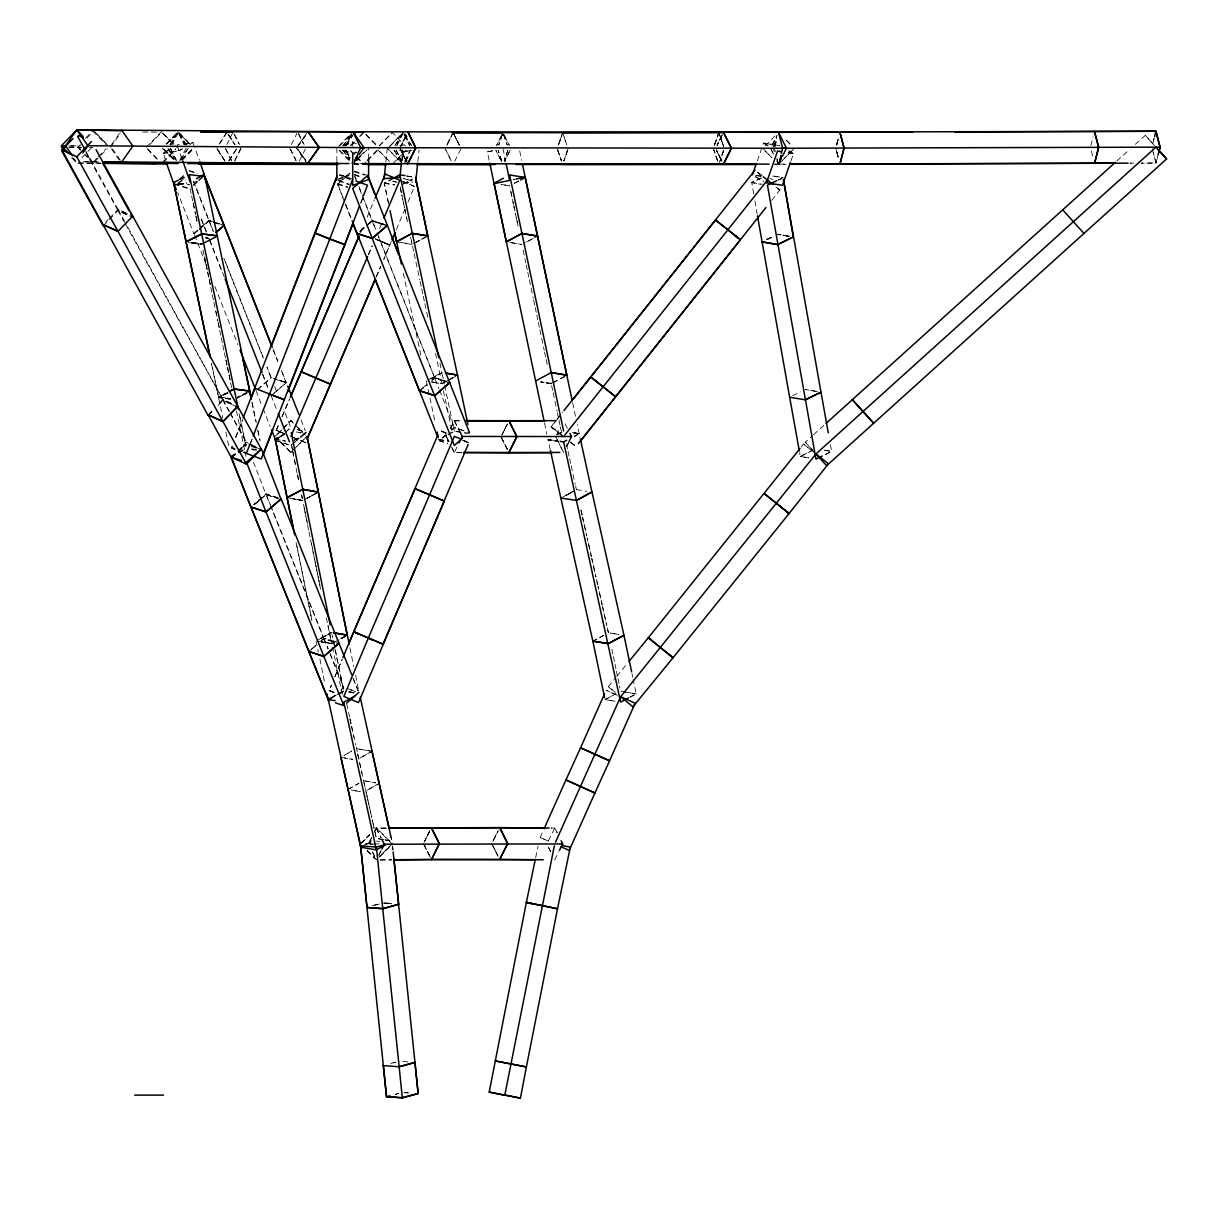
<?xml version="1.0" encoding="UTF-8"?>
<svg xmlns="http://www.w3.org/2000/svg" width="1228" height="1228" viewBox="0 0 1228 1228"><rect width="100%" height="100%" fill="white"/><g stroke="black" fill="none" stroke-linecap="round" stroke-linejoin="round"><path stroke-width="0.75" stroke-dasharray="5 3.75" d="M336.856 161.513L336.902 148.419M352.774 146.239L352.789 141.742L342.198 145.656M368.646 158.965L368.692 147.728M306.816 436.615L290.821 452.426L306.831 436.447M385.853 161.958L387.434 146.992M401.663 160.745L402.845 149.524M402.247 160.791L403.244 151.351L412.025 150.66M417.858 161.451L419.055 150.108M535.684 857.528L538.017 846.322M1090.894 145.641L1093.135 136.815M774.883 146.454L776.695 139.393M774.883 146.7L776.695 139.639M780.824 155.296L778.552 164.122L774.745 164.122L787.869 164.107M780.824 155.526L778.567 164.352L776.956 161.175M718.856 164.23L723.691 150.108M773.671 146.454L776.695 137.628M781.576 155.296L778.552 164.122L776.94 160.945M558.418 145.027L562.654 132.716L566.922 145.088L562.654 132.67L558.418 145.027L562.056 134.481M567.52 150.338L563.898 160.929L567.52 150.384M563.898 160.929L568.134 148.557M714.589 144.996L718.825 132.639L723.077 144.996M718.825 132.639L713.975 146.577L718.81 132.455L723.691 146.577L719.424 134.22M723.691 150.292L720.053 160.883L724.29 148.527M773.671 146.7L776.695 137.874M781.576 155.526L778.552 164.352L776.725 159.057M757.369 160.899L763.524 143.001L779.519 145.395M791.078 160.761L793.534 153.454L788.867 150.768M360.786 202.651L363.473 195.682M360.786 203.418L363.473 196.434M234.916 448.757L231.647 447.422L233.013 443.937M235.73 436.968L242.515 419.562M234.901 449.494L231.631 448.159L232.998 444.674M235.715 437.721L242.499 420.298M249.929 444.29L251.97 439.056M250.42 443.722L252.461 438.503M329.181 690.351L335.704 693.053L329.181 690.351L331.345 685.178M334.952 676.582L342.151 659.375M329.073 690.596L335.582 693.329L329.073 690.596L331.238 685.439M334.845 676.843L342.059 659.636M360.525 232.783L363.442 225.752M367.065 217.279L374.34 199.918M379.529 228.654L382.445 221.577M391.272 241.548L389.813 245.139L376.796 239.66L389.783 245.201L383.765 259.292L389.798 245.047L376.796 239.506L389.813 245.001L375.185 238.8L389.798 245.047M396.352 229.636L405.071 208.821M407.988 202.083L414.527 186.426L399.883 180.24M276.315 430.23L284.435 433.668L276.315 430.23L279.247 423.338M282.179 416.461L289.501 399.269M368.415 254.687L372.176 245.861M376.275 276.76L380.772 266.2M276.208 430.291L284.343 433.745L276.208 430.291L279.14 423.43M282.072 416.553L289.409 399.361M368.385 254.856L372.191 245.968M376.259 276.899L380.757 266.338M548.287 841.073L540.228 837.465L543.344 830.496M371.562 837.864L368.415 844.219L376.014 844.158M374.693 831.51L376.259 828.332L387.649 828.225M371.547 837.588L368.415 843.943L372.207 843.912M374.693 831.233L376.351 827.703L392.254 843.728L379.007 856.96M378.823 855.348L381.171 850.574M378.807 855.072L381.156 850.298M556.468 434.942L560.413 427.006M566.783 446.071L569.163 441.297M566.814 446.332L569.193 441.558M772.166 145.288L776.925 135.755M781.729 157.998L778.552 164.352L777.186 158.826M493.349 840.428L498.092 830.88L492.535 841.947L498.169 830.819M171.767 144.505L177.339 133.376M171.782 145.058L178.152 132.332L190.048 144.29M179.718 160.392L186.073 148.235M226.827 144.505L233.182 131.795L239.537 144.505M234.763 160.392L241.133 147.682M234.763 161.022L241.133 148.312M291.389 144.505L296.946 133.376M299.31 161.114L305.68 148.388M351.208 134.957L345.636 146.086L351.239 134.957M396.89 145.303L402.462 134.174M396.89 145.441L403.244 132.716L411.395 145.441M404.81 161.19L410.398 150.077M404.826 161.328L410.398 150.2M453.132 132.67L459.472 145.38L453.117 132.731L446.746 145.457L451.536 135.847M446.746 145.457L452.303 134.328M454.682 161.282L461.053 148.557M721.895 135.54L717.121 145.073L723.476 132.363M772.166 145.042L776.94 135.51M781.714 157.767L778.537 164.122L776.725 158.826M346.434 145.288L351.223 135.755M354.355 160.392L356.749 155.618M450.338 428.511L454.329 420.559L461.866 420.575M450.4 428.848L454.391 420.897L461.928 420.912M461.866 452.702L454.329 452.687L457.445 445.979M502.62 433.745L507.41 424.213M548.394 840.766L554.826 828.056L551.019 828.025L554.81 828.056L557.174 832.814L554.81 828.056M554.657 859.83L558.663 851.894M169.986 145.058L177.124 133.929M181.176 159.364L188.329 148.235M219.766 143.584L226.919 132.455L235.055 144.704L226.934 131.995L218.753 144.704M228.93 161.068L237.096 148.342M346.327 145.395L352.451 135.847M359.558 156.509L354.462 164.46L367.602 164.475M395.094 145.441L402.231 134.312M405.271 161.328L409.354 154.974M169.986 144.505L177.154 133.376M180.132 160.392L187.301 149.263M228.915 160.592L237.096 147.882M346.327 145.165L353.48 134.036M359.558 156.294L354.447 164.23L367.571 164.276M395.094 145.303L402.247 134.174M405.255 161.19L409.354 154.835M110.413 147.421L120.682 132.962M296.639 147.421L305.864 134.42M297.652 146.869L307.906 132.424M342.566 146.224L351.807 133.223M343.594 145.579L352.82 132.578M354.8 160.684L357.885 156.34M354.815 161.467L357.885 157.138M111.441 144.674L119.669 133.115M298.68 144.536L307.936 131.534M771.783 200.379L779.903 189.91L777.124 187.715L779.903 189.91M801.193 446.992L803.496 444.075L814.594 452.825L803.496 444.075M563.606 436.539L551.157 426.653L555.808 420.805M556.975 419.331L562.777 412.025M560.843 434.62L551.188 426.899L555.823 421.05M556.99 419.592L561.641 413.744M608.321 686.682L615.167 692.254L608.321 686.682L615.612 677.779M616.824 676.29L627.738 662.92M85.576 138.165L93.267 130.214L107.312 144.781L94.541 131.549M68.737 147.253L77.901 147.375L80.449 144.72M86.85 138.104L93.251 131.488L106.038 144.72M81.862 157.752L92.1 147.16M97.058 158.028L93.221 162.004L82.23 161.774L99.146 161.835M98.347 156.708L106.022 148.757M71.623 157.752L76.735 163.063L93.236 163.263L107.312 148.695M146.285 147.421L161.651 131.534L174.422 144.781M150.123 144.152L161.635 132.225L173.148 144.152M166.624 143.707L176.863 133.115M166.624 144.259L178.137 132.332L166.21 144.29M162.894 161.989L175.696 148.757M162.91 162.679L175.696 149.448M105.7 222.099L108.171 219.566M109.399 218.292L118.011 209.405L131.12 215.391M103.244 225.875L117.995 210.633L129.477 215.882M181.959 159.594L192.197 149.002M181.959 160.147L192.197 149.555M208.238 414.88L213.15 409.799L210.694 412.332M222.989 399.637L218.077 404.718L222.989 399.637L232.829 404.119L222.989 399.637L125.379 222.759M208.223 415.693L213.135 410.612M218.062 405.532L222.974 400.451L236.098 406.453L222.974 400.435L229.298 411.887M231.678 458.182L236.605 453.101M241.517 448.02L246.444 442.94L261.196 449.694M231.693 457.461L236.62 452.38M237.848 451.106L246.46 442.233L257.941 447.452M339.742 145.81L351.484 133.898M350.671 145.886L354.585 141.911M359.804 136.615L363.718 132.639L379.375 148.527M367.141 149.785L352.789 164.352L338.437 149.785M379.268 145.963L392.315 132.731M366.328 161.774L363.718 164.414L354.616 164.368M367.632 160.454L378.07 149.847L389.69 161.589M390.197 145.963L403.244 132.716M396.23 160.53L406.668 149.939M338.437 146.347L352.804 131.78M350.671 145.226L354.585 141.266M359.804 135.97L363.734 131.995L376.766 145.226M354.094 162.249L364.532 151.643M379.268 145.687L392.315 132.455L405.363 145.963M376.766 150.537L363.718 163.769L354.6 163.6L366.051 163.616M390.197 145.84L401.94 133.913M392.3 164.23L405.363 150.998M166.21 143.876L178.137 131.78L189.649 144.259M182.097 159.594L192.704 149.002M182.112 159.763L194.024 147.851M182.112 160.177L194.024 148.25M387.342 148.619L403.244 132.593L409.599 145.303M407.22 160.484L403.244 164.46L387.342 148.481M274.934 436.539L281.55 429.907M282.885 428.587L290.929 420.559L296.224 425.855M277.681 433.975L290.929 420.559L302.84 432.655M765.29 145.81L775.881 134.988M360.449 843.605L369.72 834.334M360.464 843.943L369.735 834.672M361.799 842.899L369.751 834.948M379.007 857.19L392.254 843.943M380.342 856.146L392.254 844.219L376.351 828.056L387.649 827.964M805.307 442.141L814.793 452.625L805.307 442.141L812.23 435.894M813.611 434.651L824.663 424.658M1116.82 161.037L1129.653 149.478M1135.347 144.336L1145.325 135.356L1153.599 144.52M311.467 649.397L315.581 645.79M321.061 640.955L323.808 638.545L338.897 643.656L323.808 638.637L266.031 494.516L260.536 499.305M330.01 699.622L335.505 694.787M340.985 689.967L343.733 687.557L328.797 650.794M308.796 651.454L315.657 645.437L308.719 651.807M321.137 640.617L323.885 638.207L335.612 642.137L323.885 638.299L270.989 506.212M330.132 699.377L335.612 694.557M341.108 689.737L343.84 687.342L328.874 650.487M277.789 497.754L266.046 493.886L253.705 504.631L266.046 493.994L281.166 498.89M259.169 500.502L253.674 505.276L259.169 500.548M321.061 641.031L323.885 638.299M179.672 179.38L185.167 174.622M193.41 185.459L198.905 180.716M193.963 233.919L198.092 230.357L193.978 233.965L177.722 192.504M199.458 229.175L209.082 220.856L219.152 224.171M199.473 229.222L209.082 220.902L222.514 225.292M359.881 231.14L365.361 226.382L359.865 231.094M359.881 231.816L365.361 227.042L359.865 231.77M257.343 389.706L271.173 377.671L266.983 367.065L271.066 377.779L276.1 379.452L271.066 377.779M271.066 395.846L286.277 382.568L281.396 370.227M277.098 439.424L283.96 433.469L277.206 439.348M285.341 432.287L290.821 427.528L283.868 409.691M285.433 432.225L290.929 427.482M293.569 443.17L299.064 438.411M295.058 441.865L290.929 445.426L275.824 440.53M296.424 440.683L299.171 438.304M419.546 390.734L426.408 384.794L422.294 388.34M419.623 391.149L426.484 385.178M431.98 380.434L434.727 378.055L449.832 382.998L434.727 378.055L378.546 236.973M446.117 434.896L439.256 440.837L447.652 443.6M451.612 430.153L454.36 427.774L469.48 432.747M179.672 178.858L183.801 175.297M193.41 184.891L197.524 181.345M205.936 264.235L193.963 233.489L198.092 229.928M193.978 233.52L198.092 229.958M344.531 202.098L337.546 184.292L349.919 173.639M257.435 389.522L271.173 377.656M273.921 393.282L286.277 382.599L274.535 378.761L286.277 382.568M231.34 457.261L236.835 452.533M238.217 451.351L246.46 444.244M231.324 457.998L236.82 453.255M238.201 452.073L246.444 444.95M260.536 499.366L266.031 494.623L277.789 498.461M446.056 434.574L439.179 440.499L447.575 443.247M451.551 429.831L454.299 427.467L466.057 431.304M343.134 197.8L337.546 183.54L349.919 172.902M170.922 149.018L163.14 153.485L179.104 151.013L182.22 149.233M177.415 183.509L185.198 179.042M165.611 160.008L163.14 152.932L170.922 148.481M182.22 148.649L179.088 150.43L163.14 152.932M190.002 144.198L193.134 142.417L177.17 144.919M178.966 182.097L185.198 178.536M371.9 751.275L359.466 758.382L371.915 751.336M348.031 789.481L358.914 783.264M379.145 783.433L366.696 790.54L377.595 784.324M348.031 789.466L358.914 783.341M362.352 846.077L371.685 840.827M332.834 697.105L335.95 695.37M343.733 691.026L337.5 694.495L343.733 691.364L331.99 634.615M332.942 696.875L336.058 695.14L331.36 697.673M337.623 694.28L343.84 690.827M365.468 844.618L371.7 841.165M565.525 495.728L573.307 491.461L565.525 495.513M603.7 635.321L594.383 640.463L603.746 635.306M562.424 497.233L573.307 491.292M557.405 434.743L562.071 432.21M572.279 432.701L579.186 433.776L574.52 436.308L579.217 433.883L577.252 424.504M565.525 495.698L573.307 491.492M415.294 242.637L427.758 235.899M526.612 241.977L537.526 236.083L523.496 243.604M427.866 380.081L441.896 372.483L444.275 383.781M431.043 378.7L441.957 372.821L439.916 363.212M431.565 382.046L441.896 383.489L455.926 375.906M446.624 381.233L441.957 383.75L428.111 381.494M448.189 380.388L452.856 377.871M446.501 435.142L438.718 439.363L449.095 441.098M448.066 434.313L454.299 430.936L469.879 433.545M552.784 382.768L565.248 376.044M557.374 434.39L562.071 432.149M574.52 436.155L579.171 433.515L579.984 437.429M431.043 378.684L441.957 372.805M449.755 379.559L441.957 383.75L435.203 352.175M451.305 378.731L455.987 376.213M446.578 435.51L438.78 439.701L449.172 441.405M448.128 434.666L454.36 431.32L466.486 433.315M552.8 382.936L565.264 376.213M388.508 203.265L384.287 183.141L387.403 181.468M402.999 184.047L412.347 179.042M514.317 183.356L518.984 180.854M415.294 242.607L427.774 235.929M320.8 638.222L331.729 632.359M331.729 643.579L334.86 641.906L331.729 643.411L321.337 641.691L331.729 643.579L327.968 625.006M341.108 638.56L347.355 635.198L340.97 638.621M388.508 203.434L384.287 183.279L387.403 181.621M402.999 184.154L412.347 179.165M514.317 183.325L518.984 180.838M396.598 241.947L412.178 244.449L424.642 237.787M307.322 498.077L318.252 492.244M317.561 640.11L331.621 632.604M317.73 641.262L331.621 643.748L339.419 639.573M340.985 638.744L347.232 635.413M629.979 697.182L636.227 693.866L633.172 679.222M279.999 436.738L284.681 434.236M279.892 436.83L284.589 434.344M294.06 440.33L298.742 437.828M293.952 440.391L298.634 437.905M304.206 499.689L315.135 493.886M320.815 638.33L331.729 632.543M341.092 638.437L344.208 636.779M337.608 694.357L343.84 691.042L332.496 636.196M320.692 638.56L331.621 632.788M334.737 641.922L331.621 643.564L321.214 641.876M329.687 698.778L335.935 695.478M629.979 697.166L636.227 693.866L627.554 692.454M218.538 396.92L230.664 398.501L218.538 396.905L227.901 392.162L218.538 396.92L211.538 363.273M230.864 456.125L237.096 452.963M238.662 452.165L244.894 449.003M212.736 238.263L201.822 243.789L187.961 241.977M237.25 398.056L249.714 391.763L237.25 398.041M230.849 456.862L243.328 450.569M179.933 179.349L186.165 176.203M204.938 242.131L215.836 236.62M204.953 242.76L217.417 236.482M179.948 179.902L186.18 176.771M193.963 182.527L197.079 180.976M201.822 244.326L187.976 242.561L201.822 244.249L214.286 237.986M792.766 395.708L800.61 391.824M800.303 456.463L809.006 457.921L800.303 456.463L811.263 451.044L800.303 456.463L799.628 452.748M824.663 450.231L831.632 451.413L823.804 455.281L831.632 451.413L830.297 444.014M766.64 239.767L772.903 236.682M766.64 239.598L772.903 236.543L766.625 239.706M761.16 178.106L751.751 182.665L760.47 184.215M778.414 180.132L781.561 178.613M753.654 193.778L751.751 182.45L761.16 177.906M778.414 179.902L783.126 177.63L772.673 175.804M766.625 239.537L772.903 236.513M343.963 145.779L352.789 142.494L356.32 143.829M338.544 179.549L349.136 175.604M338.544 178.797L349.136 174.883M365.821 844.342L371.102 842.853M365.821 844.081L371.086 842.608M372.299 905.727L379.314 903.762M379.36 904.038L372.284 905.773M395.293 1094.286L398.808 1093.319M395.293 1094.409L398.808 1093.488M487.424 151.873L494.331 150.415L487.424 151.873L489.373 161.221M177.83 184.2L186.702 182.818M184.246 144.351L193.134 142.97L199.32 160.1M177.845 184.753L186.717 183.386M399.729 145.886L403.244 145.61M403.398 182.834L412.178 182.143M403.244 151.351L399.729 150.353L403.244 151.443L412.025 150.768M403.398 182.957L412.178 182.281M380.266 860.076L391.655 859.984M374.095 843.897L379.79 843.851M380.235 859.8L391.625 859.723M774.761 164.368L786.012 164.337M367.525 164.429L363.718 164.414L349.366 149.847M461.789 452.364L454.268 452.334L450.308 444.398M69.244 147.191L80.48 147.253M101.034 163.186L76.704 163.063L73.649 158.719M71.117 145.81L80.48 145.871M142.648 132.025L159.747 132.21M77.901 147.375L80.449 150.031L77.901 147.375L81.693 147.421M89.291 147.498L93.098 147.544M93.236 163.263L85.561 155.327L93.236 163.263L100.834 163.355M367.525 163.831L363.718 163.769L350.671 150.537M98.915 162.111L93.221 162.004L85.561 154.053M68.737 145.917L77.901 146.117L80.449 148.757M407.911 1061.913L399.146 1061.222M404.089 1092.69L407.604 1092.905M384.594 903.071L391.609 903.532L382.829 902.78M376.351 841.149L379.866 841.41M382.875 903.071L391.655 903.747L384.625 903.148M404.089 1092.49L409.354 1092.889M178.904 183.647L189.296 184.875M178.904 183.125L189.281 184.384M191.43 242.438L201.822 243.697M251.633 449.663L256.836 450.338M251.648 448.895L256.852 449.586M779.534 145.595L763.524 143.231L768.191 145.932M788.207 152.901L793.534 153.7L788.867 150.998M755.987 175.558L761.329 176.341M788.207 152.656L793.534 153.454M755.987 175.343L761.314 176.141M579.171 433.515L572.248 432.471L579.186 433.637M576.423 489.588L586.8 491.4M610.132 633.019L618.805 634.462L610.116 633.111M624.1 691.932L636.227 693.866M509.635 185.827L500.978 184.415L509.635 185.858M406.806 176.095L413.744 177.231M384.287 183.279L394.679 184.983M509.804 242.438L521.931 244.495L509.804 242.423M625.819 692.162L620.631 691.318L619.48 685.884M348.936 692.208L354.124 693.053M406.806 175.942L413.744 177.078M384.287 183.141L394.679 184.86M401.786 242.561L412.178 244.326L411.027 238.785M551.234 383.765L540.842 382.046L551.234 383.781L550.436 379.912M574.013 433.024L579.217 433.883M431.504 381.77L441.896 383.504M349.044 691.901L357.716 693.344M548.01 439.44L558.402 441.19L548.041 439.563L550.436 450.522M789.788 236.313L777.6 234.241L789.804 236.39L777.6 234.379L788.069 236.237M817.495 391.563L805.307 389.506L815.745 391.333M824.663 450.246L831.632 451.413M349.028 691.717L357.686 693.191M383.289 839.752L376.367 838.57L374.724 831.08M385.009 840.044L391.932 841.226L391.103 837.496M751.751 182.45L762.204 184.277M301.244 432.855L296.025 431.934L301.336 432.763M275.21 439.317L285.617 441.128L275.318 439.225M288.764 498.092L302.641 500.517L292.233 498.721M772.673 176.003L783.126 177.86M302.763 500.425L292.356 498.599L302.763 500.502M348.921 691.932L354.109 692.853M340.785 757.277L352.881 759.411L344.254 757.952M363.58 780.716L375.691 782.85L363.58 780.609M383.274 839.415L376.351 838.202L373.88 827.073M385.009 839.722L391.916 840.934L391.103 837.22M403.398 178.551L412.178 181.023L403.398 178.382M392.853 181.253L396.368 182.235M392.853 181.13L396.368 182.128M189.281 170.554L197.677 173.255M174.192 183.586L189.281 188.452M222.498 224.801L209.067 220.487L193.533 181.253M209.067 238.386L205.721 237.296L209.067 238.432L224.417 277.282M383.98 224.263L372.237 220.441L358.96 186.579M189.296 171.06L196.004 173.24M174.192 184.123L189.296 189.02M209.082 238.861L205.721 237.772L209.082 238.907L222.468 272.8M297.652 429.646L302.671 431.289M251.494 445.871L261.564 449.141M354.355 171.076L367.786 175.466M337.546 183.54L347.631 186.825M387.357 225.399L372.237 220.457L366.727 225.184L372.237 220.441L376.443 231.048M251.479 446.593L256.514 448.235M385.653 225.492L372.237 221.101L358.96 187.285M219.152 223.726L209.067 220.441L199.458 228.746L209.067 220.487L213.258 231.033M286.17 382.737L277.774 380.005L286.185 382.768L281.258 370.288M297.544 429.723L305.925 432.456M275.732 440.606L290.821 445.549M354.355 171.813L364.424 175.128M337.546 184.292L347.631 187.608M382.307 224.417L372.237 221.117L366.727 225.845L372.237 221.101L375.737 229.912M266.031 494.516L281.135 499.535M347.202 688.463L355.567 691.257M350.44 689.829L358.822 692.669M349.473 178.735L339.496 175.159L352.543 180.593M352.789 179.196L339.496 174.391L349.289 178.474M231.631 448.159L234.947 449.402M243.221 452.472L246.536 453.7M231.647 447.422L234.962 448.665M343.963 150.276L349.259 152.272M354.431 174.238L361.493 176.893M338.544 180.117L349.136 184.108M342.198 150.415L349.259 153.101M354.431 174.959L361.493 177.646M338.544 180.884L349.136 184.891M243.098 452.073L246.383 453.408M446.194 432.947L439.655 430.26L446.132 433.07M464.031 440.622L468.927 442.648L464.077 440.53M446.255 433.3L439.731 430.598L446.209 433.392M462.465 440.284L469.004 442.986L464.138 440.883M403.122 181.637L414.527 186.579M376.812 239.613L389.783 245.201M617.423 695.278L606.11 690.289L620.616 696.783M540.228 837.465L548.287 841.057M85.914 151.351L118.011 209.405L127.85 213.887M85.914 152.702L117.995 210.617L132.762 217.387M763.524 143.001L768.206 145.687M769.987 178.106L773.103 179.902M755.542 176.602L763.34 181.084M755.542 176.832L763.325 181.33M761.897 175.65L756.356 171.275L761.897 175.665M551.188 426.899L563.652 436.769M570.529 442.295L576.07 446.685L570.544 442.264M551.157 426.653L560.843 434.344M570.513 442.034L576.039 446.424M786.473 140.284L791.784 145.656M786.473 140.452L791.768 145.81M762.634 148.235L771.905 157.66L763.969 149.785M179.457 133.115L190.048 143.876M163.57 149.002L174.161 159.763M162.234 148.25L174.161 160.177L164.061 149.555M297.56 427.175L305.496 435.126M290.929 452.349L276.361 437.782L290.913 452.518M367.08 850.221L376.351 859.615M367.095 850.85L375.047 858.786M388.892 149.801L400.62 161.728M377.963 149.939L388.401 160.53M339.742 150.323L350.18 160.914M162.925 133.545L176.985 147.421M164.061 149.002L174.284 159.594M147.56 148.757L157.783 159.348M147.56 149.448L157.783 160.039M72.897 157.675L75.445 160.331M1145.325 135.356L1155.947 147.16M343.579 150.568L349.688 159.241M342.566 149.908L349.704 160.024M307.844 164.199L296.639 148.312L305.803 161.313M111.441 148.864L120.605 161.866M112.454 149.002L121.603 162.004M404.288 134.174L411.395 145.303M394.065 150.2L401.188 161.328M394.065 150.077L401.188 161.19M345.298 150.154L350.379 157.875M227.932 134.036L234.041 143.584M216.711 147.882L224.831 160.592M179.165 133.929L186.288 145.058M179.181 133.376L186.288 144.505M167.929 148.235L175.051 159.364M168.957 149.263L176.064 160.392M118.011 209.405L124.458 221.086M117.995 210.633L124.442 222.283M125.363 223.941L229.314 411.104M230.219 412.746L246.46 442.233M230.204 413.529L246.444 442.94M423.46 843.728L429.907 856.438M376.259 828.332L381.094 837.864M372.452 852.171L374.862 856.944M424.243 845.125L431.473 859.431M376.275 828.056L381.094 837.588M372.422 851.894L376.443 859.83M770.585 148.465L773.778 154.82M771.384 149.816L773.763 154.59M503.756 134.312L509.328 145.441L503.772 134.312M453.899 134.328L459.456 145.457M445.165 148.634L451.52 161.344L445.948 150.154M565.172 423.829L567.582 428.848M555.685 436.784L563.652 452.687M557.266 439.716L563.621 452.426M399.898 148.557L406.253 161.282L400.696 150.154M501.039 436.922L508.945 452.518M346.434 150.86L349.612 157.215L344.853 147.682M298.527 133.376L304.099 144.505M290.591 149.263L296.148 160.392M226.029 149.263L231.585 160.392M178.92 133.376L184.492 144.505M170.984 149.263L176.54 160.392M491.753 843.605L498.138 856.315L491.737 843.529M423.445 843.529L429.831 856.438M404.043 134.312L409.599 145.441M401.479 151.029L407.834 163.738M396.091 150.2L401.648 161.328M396.091 150.077L401.633 161.19M501.807 438.519L507.364 449.632M454.391 420.897L459.947 432.026M298.542 134.098L303.301 143.63M446.409 436.784L448.788 441.558M451.95 447.913L454.329 452.687M289.793 148.388L296.132 161.114M233.995 134.005L238.754 143.538M225.231 148.312L231.585 161.022M178.935 133.929L184.492 145.058M170.185 148.235L175.742 159.364M399.898 147.851L406.222 160.561M500.993 436.615L507.317 449.341M454.329 420.559L459.871 431.688M446.347 436.447L449.509 442.801M492.535 845.186L498.061 856.315M353.219 678.347L358.208 690.627M353.127 678.67L358.1 690.919M323.885 638.207L328.152 648.737M323.808 638.545L328.076 649.044M266.046 493.886L270.283 504.462M377.134 232.813L438.933 388.708M301.09 419.93L305.219 430.69M193.533 181.744L213.304 231.555M274.704 386.574L277.421 393.789M201.3 219.29L207.67 235.3M201.3 218.768L206.243 231.248M271.173 395.631L276.714 410.029M256.069 390.734L262.316 406.867M263.13 408.525L270.083 426.408M439.563 390.105L454.36 427.774M273.03 349.028L277.912 361.4M273.506 350.671L277.728 361.37M225.814 262.838L263.498 358.223M223.864 258.294L263.314 358.162M262.792 374.448L268.379 388.585M262.608 374.448L268.947 390.504M214.9 286.492L237.925 344.776M253.459 462.004L266.031 494.623M354.769 176.602L356.166 180.163M345.237 203.879L351.515 219.904M354.769 175.88L356.166 179.441M345.928 204.938L351.515 219.198M177.154 145.441L182.204 159.855M773.072 148.235L774.285 151.765M719.424 134.405L723.077 144.996M713.376 148.342L718.856 164.23M557.819 150.338L561.472 160.929L557.819 150.384M557.205 148.619L561.457 160.975M503.572 134.481L507.21 145.088L503.572 134.481M1152.324 148.926L1156.024 163.048L1141.134 163.109L1156.008 163.048L1158.265 154.221L1156.008 163.048L1153.245 152.456M1091.37 150.937L1092.751 156.202M835.838 148.312L838.156 157.138L836.299 150.077M774.423 148.235L775.344 151.765M357.548 753.808L361.984 773.456M580.982 510.05L582.241 515.622M582.655 517.479L586.8 536.068L582.64 517.617M591.374 556.53L587.214 537.941L591.359 556.622M591.789 558.387L595.948 576.976L591.773 558.479M597.606 584.421L596.363 578.833L597.591 584.482M602.18 604.867L598.021 586.278L602.15 604.928M602.595 606.724L606.739 625.328L602.564 606.785M580.982 510.188L582.226 515.76M363.995 782.574L365.652 789.988M366.051 791.845L367.295 797.402M367.709 799.259L371.823 817.802M372.237 819.659L373.481 825.216M566.4 443.953L567.628 449.632M568.011 451.259L569.224 456.939M569.608 458.566L570.82 464.23M571.22 465.873L575.211 484.323M575.625 485.981L576.423 489.803M346.726 703.905L349.612 716.999M350.026 718.871L351.254 724.489M351.668 726.347L355.782 745.058M356.197 746.931L357.425 752.534M357.839 754.406L366.481 793.687M366.896 795.544L368.139 801.163M368.538 803.035L372.667 821.732M373.066 823.604L374.31 829.207M349.842 718.871L351.054 724.443M351.469 726.301L353.91 737.445M412.577 246.183L413.759 251.909M414.158 253.597L419.715 279.769M420.099 281.427L421.311 287.198M421.68 288.856L422.892 294.613M423.276 296.286L424.489 302.042M424.857 303.7L428.05 318.758M403.337 273.291L421.158 356.795M572.632 402.799L575.732 417.428M551.618 385.592L552.784 391.072M553.153 392.745L557.051 411.18M557.405 412.838L558.586 418.502M558.955 420.145L560.137 425.809M560.505 427.436L562.071 434.958M544.526 423L546.874 434.221M444.613 385.27L454.36 431.32M443.446 390.811L452.426 433.131M426.316 380.895L435.28 423.246M523.097 250.082L525.83 263.053M526.229 264.941L527.395 270.467M527.794 272.324L528.961 277.927M529.345 279.738L533.259 298.358M533.643 300.154L534.825 305.787M535.208 307.568L536.39 313.217M536.774 314.982L537.956 320.646M538.324 322.411L539.522 328.076M539.89 329.825L544.204 350.348M544.572 352.083L545.769 357.778M546.138 359.512L547.335 365.207M513.857 205.997L515.008 211.477L513.857 205.966M400.267 187.546L401.418 193.042M404.488 207.67L401.802 194.868L404.488 207.808M404.872 209.512L406.023 214.992L404.872 209.635M406.407 216.834L407.558 222.314L406.407 216.957M193.21 202.912L195.559 214.04M195.943 215.898L197.125 221.454M190.079 188.59L191.246 194.162M191.645 196.004L192.811 201.576M193.21 203.434L195.559 214.562M195.958 216.42L197.125 221.976M632.021 673.727L632.773 677.411M519.705 150.967L521.654 160.315M611.836 649.274L612.972 654.754M613.371 656.596L614.507 662.076M614.906 663.918L616.042 669.383M616.425 671.24L617.561 676.689M617.96 678.562L619.096 684.011M502.973 148.588L505.721 161.712M400.267 187.654L401.418 193.149M410.643 237.111L412.178 244.449M204.539 256.867L205.705 262.47M206.104 264.342L207.271 269.96M207.655 271.818L208.821 277.436M209.221 279.309L210.387 284.911M215.836 311.083L217.786 320.431M218.17 322.304L219.336 327.907M225.952 359.681L227.119 365.299M227.518 367.172L228.684 372.775M229.068 374.647L230.235 380.25M349.98 647.923L353.649 666.436M355.659 675.339L358.576 690.228M332.496 647.064L342.336 694.603M316.01 641.031L318.282 652.022M319.925 659.114L324.729 683.136M252.032 402.17L256.268 422.524M257.803 429.923L260.121 441.021M252.032 402.876L255.869 421.388M257.803 430.644L259.722 439.9M239.905 416.752L246.076 446.363M239.122 413.805L246.06 447.13M202.988 249.944L204.17 255.562M204.554 257.435L205.721 263.038M206.104 264.91L207.271 270.528M207.67 272.401L208.837 278.004M209.221 279.877L210.387 285.495M210.786 287.367L211.953 292.97M212.337 294.843L213.503 300.461M213.887 302.334L217.786 321.03M218.17 322.903L219.336 328.521M219.735 330.393L220.902 335.996M221.286 337.869L222.452 343.487M222.836 345.36L224.003 350.962M224.402 352.835L225.568 358.453M225.952 360.326L227.119 365.944M227.518 367.801L228.684 373.419M229.068 375.292L230.235 380.91M230.618 382.768L231.785 388.386M236.436 410.751L244.51 449.632M244.894 451.49L246.06 457.046M211.538 363.933L222.775 417.981M225.86 432.072L229.329 448.727M292.417 449.294L291.297 443.815L292.31 449.356M292.786 451.121L295.365 463.908M297.59 474.868L298.696 480.348M301.658 494.945L302.395 498.599M303.516 504.217L304.651 509.804M305.02 511.662L306.156 517.234M306.524 519.091L307.66 524.663M311.421 543.236L314.046 556.253M314.429 558.111L315.55 563.683M315.934 565.54L317.054 571.112M317.438 572.969L318.559 578.541M318.942 580.399L320.063 585.986M292.678 451.183L297.099 473.118M297.468 474.944L298.573 480.424M301.535 495.037L302.272 498.691M304.145 508.024L308.658 530.342M309.042 532.2L310.162 537.772M310.546 539.629L314.675 560.091M315.059 561.948L316.179 567.52M316.563 569.378L317.684 574.965M318.067 576.822L319.203 582.394M319.572 584.252L320.708 589.839M326.341 617.73L331.621 643.748M296.93 545.969L311.973 620.293M296.055 542.408L311.866 620.493M754.928 200.993L757.154 214.179M392.561 846.338L392.96 850.083M392.561 846.061L392.945 849.807M778.537 164.291L794.424 148.312L778.537 164.291M838.095 139.485L836.299 146.546L838.11 139.485M1154.105 138.334L1152.754 143.63L1154.105 138.334M838.11 139.286L836.299 146.347L838.095 139.286M502.359 134.481L498.721 145.088L502.359 134.481M507.824 150.384L504.186 160.975L507.824 150.384M429.723 831.003L425.026 840.551L429.8 831.003M429.723 830.819L424.228 841.947L429.8 830.819M507.333 423.906L501.791 435.034L507.379 423.906M721.864 135.847L717.121 145.38L721.895 135.847M357.548 154.82L354.37 161.175L357.548 154.82M406.268 135.126L400.696 146.255L406.284 135.126M406.253 135.847L401.479 145.38L406.268 135.847M502.191 134.312L496.619 145.441L502.175 134.312M510.127 150.2L504.554 161.328L510.127 150.2M434.651 377.671L431.903 380.051L434.651 377.656L446.393 381.478L434.651 377.656M351.684 751.106L343.901 755.558L351.684 751.183M316.809 492.965L307.445 498L316.809 492.95M615.949 693.805L605.036 699.622L615.428 701.326L605.036 699.622L615.949 693.851M246.613 392.638L237.25 397.396L246.598 392.638M227.886 392.883L218.538 397.611L232.399 399.407L218.538 397.611L227.886 392.899M395.631 1062.174L390.351 1063.632L395.631 1062.189M516.543 178.95L513.089 179.687L516.543 178.935M1133.674 163.124L1129.96 163.14L1133.69 163.14M558.433 441.405L548.056 439.808L558.433 441.405M551.219 383.612L540.827 381.862L551.219 383.627M370.181 751.029L356.35 748.573L370.181 750.968M360.126 791.6L351.484 790.08L360.126 791.692M305.557 442.679L290.929 436.462L305.557 442.679M761.913 175.865L756.356 171.49L761.882 175.896M779.903 190.125L775.728 186.856L779.903 190.125M407.22 136.692L404.565 133.913L407.159 136.692M305.803 160.423L297.652 148.864L305.787 160.423M224.847 161.068L216.711 148.342L224.847 161.068M721.91 161.282L716.323 150.154L721.895 161.282M721.895 160.96L716.323 149.847L721.88 160.96M501.392 161.328L495.82 150.2L501.377 161.328M349.612 157.998L345.636 150.062L349.596 157.998M550.712 851.894L547.581 845.539L550.727 851.894M717.628 160.883L713.975 150.292L717.628 160.883M501.761 160.975L498.123 150.384L501.761 160.975M838.141 156.938L836.299 149.877L838.141 156.938M608.413 632.758L607.154 627.186L608.382 632.788M511.938 196.833L510.403 189.511L511.938 196.818M513.473 204.155L512.322 198.675L513.473 204.14M518.093 226.121L515.392 213.304L518.093 226.121"/><path stroke-width="1.5" d="M336.779 180.209L336.84 162.603M368.646 158.965L368.553 179.564L352.666 185.443L352.789 153.607L356.32 152.303M384.072 178.781L385.653 163.677M401.464 162.434L399.883 177.385L384.072 178.628M415.678 182.02L417.658 163.186M554.335 845.831L504.785 1095.238L489.189 1092.122L526.351 902.519L531.555 903.516M489.189 1092.122L520.411 1098.124L526.413 1066.917L495.191 1060.915L526.398 1066.978L557.543 908.659L526.351 902.519M561.641 845.386L570.299 847.166L557.497 908.812L526.382 902.365L535.301 859.4M1154.55 136.569L1155.901 131.258L954.755 132.01M1158.265 154.221L1160.061 147.16L1155.916 131.258L562.654 132.67M1158.71 152.456L1160.061 147.16L1155.901 131.258M781.269 153.531L782.635 148.235L778.506 132.332L352.835 131.78L76.811 129.876L61.4 145.764L69.06 153.715M752.426 174.806L756.126 164.199M790.448 162.296L782.436 185.274L766.456 182.88L777.539 151.059L781.1 151.597M337.163 175.543L243.205 417.812M337.163 176.295L272.063 344.393M249.775 444.705L246.383 453.408L261.257 458.98L344.669 244.572L315.043 233.059L329.733 239.122L352.559 179.81M359.451 206.15L344.684 244.525L329.733 239.122M363.473 195.682L367.494 185.213L355.874 181.007M344.684 245.278L353.403 222.606M329.764 239.046L269.469 394.203L284.359 399.745L254.733 388.232M287.812 391.578L344.654 245.339M251.341 397.657L254.733 388.954M253.168 435.986L269.469 394.188M263.283 454.498L272.8 430.107M342.873 657.64L353.679 631.837L382.998 644.101M349.274 642.428L415.003 488.959M368.354 637.931L343.855 696.445L358.499 702.616L468.206 444.367M375.062 198.199L385.239 174.069L399.883 180.24L383.903 218.139M391.993 239.982L394.894 232.936M437.552 435.74L353.725 631.714L382.952 644.224M429.631 494.746L444.214 501.085L414.957 488.637L429.631 494.746L454.36 436.308L460.838 439.117M290.238 397.55L359.052 236.114L291.619 394.203M290.944 436.431L367.663 256.437M307.015 439.24L375.522 278.526L307.645 437.613M368.415 637.793L429.646 494.715M382.86 644.516L444.214 501.484M604.56 693.789L580.552 747.852L609.595 760.746L635.152 703.199L620.647 696.706L555.516 842.178M544.111 828.746L565.908 779.98L594.92 792.935L569.239 850.421L561.181 846.813M381.954 848.993L384.303 844.219L381.893 839.461M569.163 441.297L571.527 436.539L569.946 433.361M782.512 156.171L786.473 148.235L778.521 132.332L912.634 132.163M357.548 154.037L360.74 147.682L352.835 131.78L200.916 131.78M459.042 442.801L462.235 436.447L460.654 433.269M559.477 850.298L562.685 843.943L561.104 840.766M358.914 154.897L364.041 147.682L352.835 131.78L363.734 131.995M82.859 152.993L87.986 145.764L364.041 147.682M102.891 161.85L121.603 162.004L132.916 146.117L121.725 130.214M754.974 170.185L591.881 375.691M763.279 176.755L767.423 180.055L564.757 435.08M765.98 207.501L580.721 440.821M800.042 448.466L648.307 637.777L673.067 657.701L789.067 513.565L764.307 493.641L789.144 513.457L828.424 463.8L815.975 453.93L620.647 696.721L632.927 706.806L672.99 657.794L648.384 637.685L628.966 661.447M563.944 410.566L715.556 219.996L740.453 239.752L578.373 443.492M573.261 399.115L590.683 377.18M208.223 415.693L61.983 150.016L73.051 138.58M61.983 150.016L76.75 156.754L91.501 141.512M132.762 216.128L261.226 448.941L246.46 464.169L118.011 231.371L103.244 224.647L118.011 231.371L132.762 216.128L96.091 149.801M826.045 423.399L1115.392 162.311M1083.94 233.427L1166.6 158.965L1155.978 147.145L815.975 453.93L826.628 465.719L1083.956 233.427L1062.665 209.819M351.791 674.847L338.959 643.257L323.885 656.412L266.046 511.999L250.942 507.01L308.781 651.439L323.885 656.504L338.959 643.257L281.151 498.86L266.046 511.907L250.957 507.026L231.34 457.261L241.425 460.531M346.588 703.214L358.929 692.377M281.151 498.86L266.046 511.999L246.46 462.158L261.564 449.141L281.151 499.55M352.221 220.979L357.118 233.473L372.237 238.416L387.327 225.353L469.403 432.394M300.538 437.122L306.033 432.379M198.905 180.163L204.385 175.42L224.171 225.338L215.944 232.46M215.944 232.491L224.187 225.369L272.324 347.263M462.542 438.319L454.299 445.442L372.237 238.416M372.237 238.401L387.357 225.399L367.786 175.466L352.666 188.467L372.237 238.401L357.118 233.473L437.843 437.291M196.495 178.705L204.278 174.253M354.738 696.092L343.84 702.14L376.367 849.883L385.699 844.695M628.429 697.995L620.631 702.124L576.423 500.425L591.973 491.937L623.931 635.183L608.413 643.595L592.848 641.246L560.858 498.077L576.423 500.395L591.988 491.983M572.217 400.758L566.799 375.185L551.219 372.575L535.638 380.987L544.173 421.419M560.137 441.389L563.606 441.911L566.722 440.238M388.969 180.639L399.883 174.79L405.071 175.65M506.335 241.901L494.04 183.279L503.403 178.275M520.549 179.994L525.231 177.507L566.814 375.2L551.219 372.56L509.635 174.929L525.231 177.507L566.829 375.4M278.434 437.567L275.318 439.225L294.674 534.825M376.367 849.883L360.802 847.213L328.275 699.469L331.36 697.673M249.729 391.057L234.134 389L229.452 391.379L234.134 389.03L249.729 391.057L204.861 176.525M178.382 180.132L173.701 182.481L210.372 357.655M757.476 215.836L789.635 397.227L805.307 399.837L820.964 392.162L783.449 179.488M822.238 456.033L815.96 459.103L767.439 185.198L776.848 180.654M805.307 399.837L820.979 392.177L828.301 432.901M393.16 851.956L398.686 904.253L382.875 908.659L367.065 907.477L360.556 845.846L376.367 847.09L385.147 844.603M398.686 904.253L382.875 908.72L367.065 907.446M360.556 845.555L383.336 1065.566L399.146 1066.779L414.957 1062.404L393.927 859.139M402.324 1097.893L399.146 1066.764L414.957 1062.42L418.134 1093.549L402.324 1097.893L386.513 1096.696L383.32 1065.49L386.513 1096.696L402.324 1097.678L418.134 1093.549L414.957 1062.42M386.513 1096.711L390.028 1095.79M516.543 178.935L525.185 177.139L522.437 164.045M389.537 828.209L499.689 827.703L507.655 843.605L499.719 859.493L431.427 859.615L439.348 843.728L431.381 827.825L439.348 843.728L431.519 859.615L393.559 859.953M384.303 844.219L562.685 843.943M389.552 827.948L499.689 827.641M393.528 859.707L431.473 859.431M1160.061 147.16L782.635 148.235M1128.102 163.14L789.727 164.322M1115.085 163.217L789.727 164.091M562.685 164.46L756.156 164.383M755.773 164.398L516.036 164.491M556.038 420.651L508.914 420.728L516.865 436.615L508.945 452.518L559.845 452.426M508.945 421.035L544.756 420.943M571.527 436.539L462.235 436.447M509.006 452.81L552.339 452.718M451.843 132.67L723.476 132.67M786.473 148.235L360.74 147.682M337.608 163.57L187.623 163.57M769.05 164.122L723.476 164.153L731.428 148.25L723.492 132.363L731.428 148.25L723.461 164.153L367.939 163.616M416.66 164.506L491.461 164.506M431.396 859.431L535.669 859.692M134.65 1095.13L163.539 1095.13M453.117 132.67L502.989 132.716M200.901 164.153L337.593 164.337M367.602 164.475L386.943 164.414M416.645 164.398L495.283 164.491M226.888 164.245L337.316 164.429M232.645 132.01L200.686 131.887M367.571 164.276L391.962 164.337M198.736 164.168L337.792 164.306M367.525 164.429L386.59 164.491M465.642 420.59L508.975 420.728L516.881 436.615L508.899 452.518L463.677 452.364M465.688 420.928L509.006 421.035M463.754 452.702L508.945 452.81M201.515 131.903L222.406 132.01M198.721 163.662L226.858 163.769M155.833 163.477L102.906 163.201M252.738 163.938L307.844 164.199M349.013 163.554L121.603 162.004M167.131 164.045L102.738 163.37M549.116 828.01L499.781 827.703L507.655 843.605L499.627 859.493L543.267 859.769M499.781 827.641L545.324 827.979M65.069 147.207L61.4 147.16L63.948 149.816M401.418 164.352L367.525 163.831M178.121 163.57L102.722 162.188M121.756 130.767L76.765 129.876L65.498 145.764L72.621 155.879M61.4 145.764L65.069 145.84M203.142 176.31L189.281 174.637L234.134 389.03M457.476 375.062L445.365 373.051L457.476 375.077L467.945 424.412M333.463 632.819L347.34 635.122L349.228 644.255M761.943 241.901L777.6 244.556L793.288 237.004L777.6 244.556L761.913 241.809M328.275 699.469L335.198 700.666M333.463 632.681L347.355 635.198L307.292 437.321M504.831 1095.023L520.411 1098.124M526.382 902.365L531.571 903.424M323.885 656.412L308.781 651.439L328.766 700.574M335.459 702.83L343.84 705.624L323.885 656.504M355.306 632.512L358.561 633.894L355.352 632.435M208.238 414.88L222.989 421.588L237.756 406.361L222.989 421.603L208.238 414.88L231.678 458.182M231.693 457.461L246.46 464.169M78.392 135.525L83.304 137.766M767.423 180.055L772.965 184.43M782.221 507.993L779.442 505.798L782.175 508.039M789.144 513.457L784.984 510.173L789.067 513.565M715.525 220.027L740.423 239.782M734.912 235.362L737.66 237.587M737.66 237.802L734.897 235.607L737.69 237.772M594.812 380.235L597.56 382.43M668.938 654.386L673.067 657.701M668.876 654.447L671.624 656.673M352.804 131.78L355.414 134.435M83.151 136.492L76.765 129.876L87.986 145.764M1158.326 149.785L1166.6 158.965M103.428 164.429L129.093 210.771M130.92 214.071L132.762 217.387M61.983 151.412L103.244 225.875M77.671 136.431L84.993 149.693M76.75 156.754L118.011 231.386M328.643 700.82L231.324 457.998M392.254 238.386L398.563 254.257M357.133 234.195L359.236 239.475M375.384 280.045L419.623 391.149M204.385 175.957L271.388 345.329M287.69 386.129L298.972 414.588M278.234 413.422L289.516 441.88M174.192 184.123L176.31 189.465M271.588 429.861L275.732 440.606M225.123 279.063L262.101 372.683M240.013 350.087L255.363 388.954M367.786 176.233L374.77 194.039M352.912 223.465L357.102 234.149M199.949 161.866L204.278 174.79M182.818 161.037L190.248 182.251M166.24 162.326L174.299 185.305M371.9 751.275L389.03 827.948M340.801 757.323L348.031 789.481M348.031 789.466L360.802 846.952M580.368 438.995L591.988 492.213M563.606 441.911L576.423 500.395M550.436 450.522L560.858 498.23M360.234 697.228L391.103 837.496M457.537 375.338L427.758 235.899L412.178 233.32L396.583 241.701L401.341 264.02M438.734 357.64L399.883 174.79M551.219 372.575L563.606 431.013M437.168 432.056L438.319 437.536M535.654 381.171L494.04 183.279M415.478 177.369L427.774 235.929L412.178 233.366L396.598 241.747L390.043 210.587M204.861 177.062L206.043 182.619M173.716 183.033L209.589 354.585M631.637 671.9L623.993 635.29L608.413 643.549L592.817 641.062L604.652 697.796M506.105 163.554L509.635 180.378L494.086 183.663L489.772 163.094M415.862 179.334L427.774 236.129M394.664 232.752L396.583 241.901M327.001 694.112L328.137 699.607M243.098 359.942L251.264 398.455M249.714 391.763L251.249 399.161M234.134 389L238.37 409.354M307.553 439.24L347.232 635.413M291.297 432.747L330.225 624.929M275.21 439.317L293.415 529.391M789.635 397.197L799.305 450.906M783.449 179.718L793.288 237.173M376.367 847.09L399.146 1066.779M1098.646 147.375L1094.593 163.263L1098.646 147.375L1094.501 131.473L1098.646 147.375M844.05 148.112L839.967 163.999L844.05 148.112L839.921 132.225L844.05 148.112M580.614 747.714L565.954 779.872L594.874 793.042L609.533 760.899L580.614 747.714M415.785 147.851L407.834 163.738L415.785 147.851L407.88 131.949L415.785 147.851M319.126 147.421L307.829 163.309L319.126 147.421L307.936 131.534L319.126 147.421M449.755 382.568L434.651 395.631L419.546 390.734L434.651 395.646L449.77 382.599M521.931 233.427L506.335 241.855L521.931 233.504L537.526 236.083L521.931 233.427M302.763 489.281L287.152 497.662L302.763 489.358L318.374 492.121L302.763 489.281M201.822 233.857L186.226 241.747L201.822 233.949L217.402 235.837L201.822 233.857M373.158 640.172L369.904 638.821L373.22 640.034M315.857 377.978L301.228 371.762L330.47 384.226L315.857 377.978M603.132 386.789L590.668 376.919L615.55 396.705L603.132 386.789M862.977 411.441L852.309 399.653L873.63 423.23L862.977 411.441"/></g></svg>
